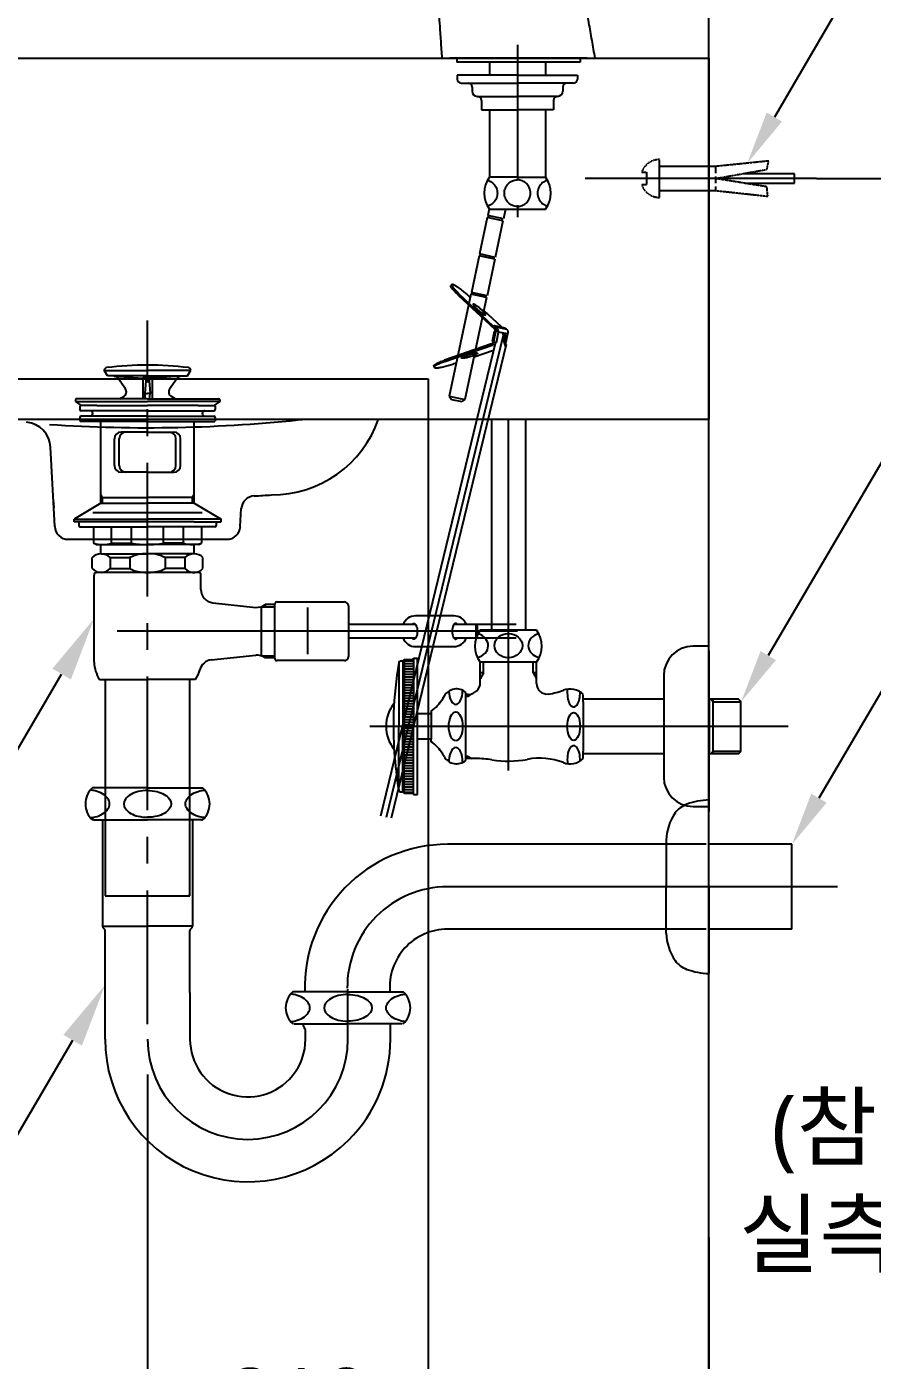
# Model space of a CAD drawing. Extents: x 0 to 6851, y 0 to 2100.
# Drawn here: x 2244.8 to 2561.2, y 438.2 to 937.2 of the extents above; entities that cross this region are included whole.
import ezdxf

# ---------------------------------------------------------------- set-up
doc = ezdxf.new("R2010")
doc.units = 0
doc.header["$LTSCALE"] = 20
doc.header["$MEASUREMENT"] = 0
for name, pattern in [('CENTER', [2, 1.25, -0.25, 0.25, -0.25]), ('CENTER2', [1.125, 0.75, -0.125, 0.125, -0.125]), ('HIDDEN2', [0.1875, 0.125, -0.0625])]:
    doc.linetypes.add(name, pattern=pattern)
doc.layers.get('0').update_dxf_attribs({"linetype": 'CONTINUOUS'})
doc.layers.get('DEFPOINTS').update_dxf_attribs({"linetype": 'CONTINUOUS'})
for name, color, linetype in [('1', 1, 'CONTINUOUS'), ('3', 3, 'CONTINUOUS'), ('4', 4, 'CONTINUOUS'), ('6', 6, 'CONTINUOUS'), ('7', 7, 'CONTINUOUS'), ('CENTER', 2, 'CENTER'), ('ORTHO$3', 7, 'CONTINUOUS'), ('ORTHO$4', 7, 'CONTINUOUS')]:
    doc.layers.add(name, color=color, linetype=linetype)
doc.layers.add('30', color=7, linetype='CONTINUOUS', true_color=0xffffff)
doc.styles.get("Standard").update_dxf_attribs({"font": 'NanumGothic.ttf'})
doc.dimstyles.get("Standard").update_dxf_attribs({"dimtxt": 2.5, "dimasz": 2, "dimexe": 2, "dimexo": 1, "dimgap": 1.5, "dimtad": 1, "dimdec": 0, "dimlfac": 10, "dimrnd": 0.5, "dimzin": 0, "dimdsep": 46, "dimtxsty": 'Standard', "dimcen": 0, "dimclrt": 2, "dimadec": 0, "dimazin": 0, "dimtfac": 1, "dimtdec": 0, "dimtmove": 0, "dimatfit": 3, "dimfxl": 1, "dimtolj": 1, "dimtzin": 0, "dimarcsym": 0})

# ---------------------------------------------------------------- blocks, each defined once
blk = doc.blocks.new('*D10')
at = {"layer": '1', "color": 3, "lineweight": -2, "transparency": 16777216}
for p, q in [((2540.26, 880.42), (2645.56, 880.42)), ((2633.56, 856.42), (2633.56, 592.81)), ((2633.56, 189.42), (2633.56, 453.03)), ((2500, 165.42), (2645.56, 165.42))]:
    blk.add_line(p, q, dxfattribs=at)
at = {"layer": '1', "color": 3, "transparency": 16777216}
for points in [[(2629.56, 856.42), (2637.56, 856.42), (2633.56, 880.42)], [(2629.56, 189.42), (2637.56, 189.42), (2633.56, 165.42)]]:
    blk.add_solid(points, dxfattribs=at)
at = {"layer": 'DEFPOINTS', "color": 0, "transparency": 16777216}
for p in [(2540.26, 880.42, -9.25), (2500, 165.42), (2633.56, 165.42)]:
    blk.add_point(p, dxfattribs=at)
at = {"layer": '1', "color": 2, "transparency": 16777216, "insert": (2633.56, 522.92), "char_height": 24, "attachment_point": 5}
blk.add_mtext('\\A1;715\\P(참고치수이므로\\P실측 후 타공할 것)', dxfattribs=at)
blk = doc.blocks.new('*D16')
at = {"color": 3, "lineweight": -2, "transparency": 16777216}
for p, q in [((2290, 545.19), (2290, 386.14)), ((2500, 484.24), (2500, 386.14)), ((2476, 398.14), (2314, 398.14))]:
    blk.add_line(p, q, dxfattribs=at)
at = {"color": 3, "transparency": 16777216}
for points in [[(2314, 402.14), (2314, 394.14), (2290, 398.14)], [(2476, 402.14), (2476, 394.14), (2500, 398.14)]]:
    blk.add_solid(points, dxfattribs=at)
at = {"layer": 'DEFPOINTS', "color": 0, "transparency": 16777216}
for p in [(2290, 545.19), (2500, 484.24), (2290, 398.14)]:
    blk.add_point(p, dxfattribs=at)
at = {"color": 2, "transparency": 16777216, "insert": (2346.59, 423.16), "char_height": 24, "attachment_point": 5}
blk.add_mtext('\\A1;210', dxfattribs=at)

msp = doc.modelspace()

# ---------------------------------------------------------------- linework, layer by layer
at = {"ltscale": 0.5}
for p, q in [((2400.24, 925.42, -9.25), (2457.36, 925.42, -9.25)), ((2405.73, 925.42, -9.25), (2405.73, 923.94, -9.25)), ((2405.73, 925.42, -9.25), (2451.86, 925.42, -9.25)), ((2451.86, 925.42, -9.25), (2451.86, 923.94, -9.25))]:
    msp.add_line(p, q, dxfattribs=at)
at = {"linetype": 'HIDDEN2'}
msp.add_line((2502.44, 884.92, -9.25), (2502.44, 875.92, -9.25), dxfattribs=at)
at = {"linetype": 'CENTER2', "ltscale": 0.05}
msp.add_line((2540.26, 880.42, -9.25), (2453.66, 880.42, -9.25), dxfattribs=at)
at = {"linetype": 'HIDDEN2', "ltscale": 0.05, "elevation": -9.25}
msp.add_lwpolyline([(2481.56, 873.33), (2481.56, 887.51, 0.316317), (2474.89, 882.82), (2476.67, 882.82), (2476.67, 878.02), (2474.89, 878.02, 0.316317)], format="xyb", close=True, dxfattribs=at)
for points in [[(2481.56, 875.92), (2497.37, 875.92), (2502.44, 875.92), (2522.06, 873.79), (2521.73, 877.29), (2502.44, 880.42), (2521.73, 883.82), (2522.39, 886.96), (2502.44, 884.92), (2497.37, 884.92), (2481.56, 884.92)], [(2513.53, 878.62), (2532.05, 878.62), (2532, 882.22), (2512.67, 882.22)]]:
    msp.add_lwpolyline(points, dxfattribs=at)
at = {"layer": '1'}
msp.add_line((2500, 165.42), (2500, 1186.06), dxfattribs=at)
at = {"layer": '1', "color": 3}
for p, q in [((2584.25, 1005.45, -9.25), (2524.51, 903.4, -9.25)), ((2614.41, 859.38), (2522.23, 701.93)), ((2617.6, 779.05), (2541.2, 648.56)), ((2205.56, 605.65), (2257.87, 695)), ((2209.68, 468.65), (2262, 558))]:
    msp.add_line(p, q, dxfattribs=at)
at = {"layer": '1', "color": 7, "linetype": 'Continuous'}
msp.add_line((2451.86, 923.94, -9.25), (2405.73, 923.94, -9.25), dxfattribs=at)
for points, knots in [([(2443.81, 1009.58, -9.25), (2443.94, 1008.29, -9.25), (2444.14, 1006.44, -9.25), (2444.4, 1004.03, -9.25), (2444.56, 1002.63, -9.25), (2444.69, 1001.51, -9.25), (2444.82, 1000.38, -9.25), (2444.98, 998.98, -9.25), (2445.18, 997.3, -9.25), (2445.39, 995.61, -9.25), (2445.6, 993.93, -9.25), (2446.03, 990.57, -9.25), (2446.73, 985.53, -9.25), (2447.58, 979.94, -9.25), (2448.23, 976.04, -9.25), (2448.61, 973.81, -9.25), (2449, 971.58, -9.25), (2449.49, 968.8, -9.25), (2450.7, 962.13, -9.25), (2452.56, 952.12, -9.25), (2454.61, 941.01, -9.25), (2456.18, 932.1, -9.25), (2456.96, 927.65, -9.25), (2457.36, 925.42, -9.25)], [0, 0, 0, 0, 0.045536, 0.065421, 0.085305, 0.095248, 0.10519, 0.125075, 0.144959, 0.164844, 0.184729, 0.204613, 0.284152, 0.363691, 0.40346, 0.423345, 0.443229, 0.482999, 0.522768, 0.681845, 0.840923, 0.920461, 1, 1, 1, 1]), ([(2400.24, 925.42, -9.25), (2400.1, 927.57, -9.25), (2399.81, 931.87, -9.25), (2399.24, 940.46, -9.25), (2398.53, 951.19, -9.25), (2397.89, 960.86, -9.25), (2397.46, 967.3, -9.25), (2397.28, 969.98, -9.25), (2397.14, 972.13, -9.25), (2397, 974.28, -9.25), (2396.76, 977.83, -9.25), (2396.55, 980.84, -9.25), (2396.41, 982.78, -9.25)], [0, 0, 0, 0, 0.112309, 0.224617, 0.449235, 0.673852, 0.730007, 0.786161, 0.814238, 0.842315, 0.89847, 1, 1, 1, 1]), ([(2400.24, 925.42, -9.25), (2400.24, 925.42, -9.25), (2400.28, 925.42, -9.25), (2400.45, 925.42, -9.25), (2400.61, 925.42, -9.25), (2400.88, 925.42, -9.25), (2401.08, 925.42, -9.25), (2401.49, 925.42, -9.25), (2402.22, 925.42, -9.25), (2403.34, 925.42, -9.25), (2404.68, 925.42, -9.25), (2406.25, 925.42, -9.25), (2408.01, 925.42, -9.25), (2409.97, 925.42, -9.25), (2412.8, 925.42, -9.25), (2415.95, 925.42, -9.25), (2419.33, 925.42, -9.25), (2421.52, 925.42, -9.25), (2423.31, 925.42, -9.25), (2425.12, 925.42, -9.25), (2428.34, 925.42, -9.25), (2432.07, 925.42, -9.25), (2435.76, 925.42, -9.25), (2439.37, 925.42, -9.25), (2443.69, 925.42, -9.25), (2448.33, 925.42, -9.25), (2452.2, 925.42, -9.25), (2454.64, 925.42, -9.25), (2455.86, 925.42, -9.25), (2456.42, 925.42, -9.25), (2457.1, 925.42, -9.25), (2457.36, 925.42, -9.25), (2457.36, 925.42, -9.25)], [0, 0, 0, 0, 0.03125, 0.03125, 0.0625, 0.070313, 0.078125, 0.09375, 0.125, 0.15625, 0.1875, 0.21875, 0.25, 0.28125, 0.3125, 0.375, 0.40625, 0.4375, 0.453125, 0.46875, 0.5, 0.5625, 0.59375, 0.625, 0.6875, 0.75, 0.8125, 0.875, 0.90625, 0.921875, 0.9375, 1, 1, 1, 1])]:
    msp.add_open_spline(points, degree=3, knots=knots, dxfattribs=at)
at = {"layer": '1', "color": 3}
for points in [[(2527.38, 901.72, -9.25), (2521.63, 905.09, -9.25), (2514.4, 886.14, -9.25)], [(2254.42, 697.03), (2261.33, 692.98), (2270, 715.72)], [(2525.11, 700.25), (2519.35, 703.62), (2512.12, 684.67)], [(2544.07, 646.87), (2538.32, 650.24), (2531.09, 631.3)], [(2258.55, 560.02), (2265.45, 555.98), (2274.13, 578.71)]]:
    msp.add_solid(points, dxfattribs=at)
at = {"layer": '3'}
for p, q in [((2275, 806.62), (2273.77, 808.75)), ((2273.89, 808.55), (2290, 808.55)), ((2306.11, 808.55), (2290, 808.55)), ((2305, 806.62), (2306.23, 808.75)), ((2290, 806.62), (2275, 806.62)), ((2277.52, 806.43), (2288.25, 805.73)), ((2281.73, 801.74), (2279.01, 805.59)), ((2290, 806.62), (2288.25, 805.73)), ((2288.25, 805.73), (2288.25, 798.02)), ((2289.48, 806.36), (2289.05, 799.95)), ((2290, 806.62), (2291.75, 805.73)), ((2290, 806.62), (2305, 806.62)), ((2290.52, 806.36), (2290.95, 799.95)), ((2302.48, 806.43), (2291.75, 805.73)), ((2291.75, 805.73), (2291.75, 798.02)), ((2298.27, 801.74), (2300.99, 805.59)), ((2279.64, 798.02), (2281.09, 798.85)), ((2289.05, 799.97), (2290, 799.97)), ((2289.25, 798.02), (2289.05, 799.97)), ((2290.95, 799.97), (2290, 799.97)), ((2290.75, 798.02), (2290.95, 799.97)), ((2300.36, 798.02), (2298.91, 798.85)), ((2263, 797.62), (2263, 797.02)), ((2263, 797.02), (2265.14, 795.52)), ((2263, 797.02), (2290, 797.02)), ((2272.7, 798.02), (2263.4, 798.02)), ((2264.7, 795.32), (2264.7, 794.02)), ((2271, 795.52), (2264.9, 795.52)), ((2290, 793.52), (2265.2, 793.52)), ((2271, 795.52), (2290, 795.52)), ((2290, 798.02), (2272.7, 798.02)), ((2290, 798.02), (2307.3, 798.02)), ((2317, 797.02), (2290, 797.02)), ((2309, 795.52), (2290, 795.52)), ((2290, 793.52), (2314.8, 793.52)), ((2307.3, 798.02), (2316.6, 798.02)), ((2309, 795.52), (2315.1, 795.52)), ((2317, 797.02), (2314.86, 795.52)), ((2315.3, 795.32), (2315.3, 794.02)), ((2317, 797.62), (2317, 797.02)), ((2264.7, 791.02), (2264.7, 789.72)), ((2290, 789.52), (2264.9, 789.52)), ((2290, 791.52), (2265.2, 791.52)), ((2272.5, 758.92), (2272.5, 789.52)), ((2290, 791.52), (2314.8, 791.52)), ((2290, 789.52), (2315.1, 789.52)), ((2307.5, 758.92), (2307.5, 789.52)), ((2315.3, 791.02), (2315.3, 789.72)), ((2290, 785.52), (2280.13, 785.52)), ((2290, 785.52), (2299.87, 785.52)), ((2277.63, 773.02), (2277.63, 783.02)), ((2279.39, 773.02), (2279.39, 783.02)), ((2300.61, 773.02), (2300.61, 783.02)), ((2302.37, 773.02), (2302.37, 783.02)), ((2290, 770.52), (2280.13, 770.52)), ((2290, 770.52), (2299.87, 770.52)), ((2272.5, 758.92), (2262.5, 752.92)), ((2273.2, 761.02), (2272.5, 762.23)), ((2272.5, 761.02), (2290, 761.02)), ((2272.5, 758.92), (2290, 758.92)), ((2273.2, 758.92), (2273.2, 761.02)), ((2307.5, 761.02), (2290, 761.02)), ((2307.5, 758.92), (2290, 758.92)), ((2306.8, 761.02), (2307.5, 762.23)), ((2306.8, 758.92), (2306.8, 761.02)), ((2307.5, 758.92), (2317.5, 752.92)), ((2262.5, 751.92), (2262.5, 752.92)), ((2262.5, 752.92), (2290, 752.92)), ((2272.5, 751.92), (2262.5, 751.92)), ((2264.31, 751.92), (2264.31, 750.62)), ((2264.81, 750.12), (2269.81, 750.12)), ((2269.81, 750.12), (2269.81, 744)), ((2269.81, 750.12), (2290, 750.12)), ((2307.5, 751.92), (2272.5, 751.92)), ((2276.58, 744), (2276.58, 750.12)), ((2283.98, 744), (2283.98, 750.12)), ((2317.5, 752.92), (2290, 752.92)), ((2310.19, 750.12), (2290, 750.12)), ((2296.02, 744), (2296.02, 750.12)), ((2303.42, 744), (2303.42, 750.12)), ((2307.5, 751.92), (2317.5, 751.92)), ((2315.19, 750.12), (2310.19, 750.12)), ((2310.19, 750.12), (2310.19, 744)), ((2315.69, 751.92), (2315.69, 750.62)), ((2317.5, 751.92), (2317.5, 752.92)), ((2270.81, 743.42), (2269.81, 744)), ((2276.58, 744), (2283.98, 744)), ((2303.42, 744), (2296.02, 744)), ((2309.19, 743.42), (2310.19, 744)), ((2269.26, 734.46), (2269.26, 738.57)), ((2270.81, 743.42), (2272.21, 743.42)), ((2272.21, 743.42), (2290, 743.42)), ((2272.5, 740.01), (2272.5, 743.42)), ((2272.64, 740.02), (2289.76, 740.02)), ((2276.03, 738.57), (2276.03, 734.46)), ((2276.03, 738.57), (2283.43, 738.57)), ((2283.43, 738.57), (2283.43, 734.46)), ((2307.79, 743.42), (2290, 743.42)), ((2307.36, 740.02), (2290.24, 740.02)), ((2303.97, 738.57), (2296.57, 738.57)), ((2296.57, 738.57), (2296.57, 734.46)), ((2303.97, 738.57), (2303.97, 734.46)), ((2307.5, 740.01), (2307.5, 743.42)), ((2309.19, 743.42), (2307.79, 743.42)), ((2310.74, 734.46), (2310.74, 738.57)), ((2276.03, 734.46), (2283.43, 734.46)), ((2303.97, 734.46), (2296.57, 734.46)), ((2270, 699.42), (2270, 732.02)), ((2290, 733.02), (2271, 733.02)), ((2307.36, 733.02), (2290, 733.02)), ((2306.8, 733.02), (2307.36, 733.02)), ((2307.36, 733.02), (2307.76, 733.02)), ((2309, 733.02), (2307.5, 733.02)), ((2310, 726.65), (2310, 732.02)), ((2314.47, 721.68), (2330.5, 719.96)), ((2332.53, 720.22), (2337.64, 720.22)), ((2332.67, 701.77), (2332.67, 720.27)), ((2334, 721.02), (2334, 720.22)), ((2337.66, 721.02), (2334, 721.02)), ((2337.64, 720.22), (2337.64, 721.22)), ((2337.64, 700.82), (2337.64, 720.22)), ((2338.44, 722.02), (2363.64, 722.02)), ((2350, 702.48), (2350, 719.92)), ((2365.14, 720.52), (2365.14, 714.75)), ((2365.14, 714.75), (2365.14, 701.52)), ((2401.34, 716.78), (2390.28, 716.77)), ((2404.63, 716.78), (2401.34, 716.78)), ((2350, 711.02), (2278.64, 711.02)), ((2350, 711.02), (2281.5, 711.01)), ((2428.45, 711.03), (2350, 711.02)), ((2384.37, 713.52), (2364.93, 713.52)), ((2390.32, 713.52), (2384.37, 713.52)), ((2427.95, 713.53), (2404.59, 713.53)), ((2413.45, 713.03), (2412.95, 713.53)), ((2412.95, 708.53), (2412.95, 713.53)), ((2412.95, 708.53), (2413.45, 709.03)), ((2413.45, 709.03), (2413.45, 713.03)), ((2365.73, 708.52), (2390.32, 708.52)), ((2390.28, 705.27), (2401.6, 705.28)), ((2401.6, 705.28), (2404.63, 705.28)), ((2404.59, 708.53), (2427.95, 708.53)), ((2313.87, 700.29), (2330.5, 702.07)), ((2332.67, 701.77), (2337.64, 701.77)), ((2334, 701.02), (2334, 701.82)), ((2337.66, 701.02), (2334, 701.02)), ((2363.64, 700.02), (2338.44, 700.02)), ((2272, 693.02), (2290, 693.02)), ((2274.13, 693.02), (2274.13, 612.02)), ((2308, 693.02), (2290, 693.02)), ((2305.88, 612.02), (2305.88, 693.02)), ((2274.13, 612.02), (2305.88, 612.02)), ((2305.88, 612.02), (2305.17, 612.02))]:
    msp.add_line(p, q, dxfattribs=at)
for points in [[(2388.94, 713.52, -0.044238), (2389.2, 713.8, -0.189273), (2389.63, 713.97, -0.189273), (2390.07, 713.8, -0.101059), (2390.56, 713.11, -0.059302), (2390.84, 712.22, -0.045722), (2390.95, 711.02, -0.045722)], [(2405.96, 713.53, 0.044238), (2405.71, 713.81, 0.189273), (2405.28, 713.98, 0.189273), (2404.84, 713.81, 0.101059), (2404.35, 713.11, 0.059302), (2404.07, 712.22, 0.045722), (2403.96, 711.03, 0.045722)], [(2390.95, 711.02, -0.045722), (2390.84, 709.83, -0.059302), (2390.56, 708.94, -0.101059), (2390.07, 708.24, -0.189273), (2389.63, 708.07, -0.189273), (2389.2, 708.24, -0.044238), (2388.95, 708.52, -0.059302)], [(2403.96, 711.03, 0.045722), (2404.07, 709.83, 0.059302), (2404.35, 708.94, 0.101059), (2404.84, 708.25, 0.189273), (2405.28, 708.08, 0.189273), (2405.71, 708.25, 0.044238), (2405.96, 708.53, 0.059302)]]:
    msp.add_lwpolyline(points, format="xyb", dxfattribs=at)
for centre, radius, start, end in [((2274.85, 808.55), 1.1, 97.3204, 169.4262), ((2290, 690.62), 120, 90, 97.3204), ((2290, 690.62), 120, 82.6796, 90), ((2305.15, 808.55), 1.1, 10.5738, 82.6796), ((2277.37, 804.44), 2, 35.2023, 86.2618), ((2302.63, 804.44), 2, 93.7382, 144.7977), ((2280.09, 800.59), 2, 300, 35.2023), ((2299.91, 800.59), 2, 144.7977, 240), ((2263.4, 797.62), 0.4, 90, 180), ((2264.9, 795.32), 0.2, 90, 180), ((2265.2, 794.02), 0.5, 180, 270), ((2268.5, 792.52), 1, 270, 90), ((2311.5, 792.52), 1, 90, 270), ((2314.8, 794.02), 0.5, 270, 0), ((2315.1, 795.32), 0.2, 0, 90), ((2316.6, 797.62), 0.4, 0, 90), ((2265.2, 791.02), 0.5, 90, 180), ((2264.9, 789.72), 0.2, 180, 270), ((2314.8, 791.02), 0.5, 0, 90), ((2315.1, 789.72), 0.2, 270, 0), ((2280.13, 783.02), 2.5, 90, 180), ((2281.89, 783.02), 2.5, 90, 180), ((2298.11, 783.02), 2.5, 0, 90), ((2299.87, 783.02), 2.5, 0, 90), ((2280.13, 773.02), 2.5, 180, 270), ((2281.89, 773.02), 2.5, 180, 270), ((2298.11, 773.02), 2.5, 270, 0), ((2299.87, 773.02), 2.5, 270, 0), ((2264.81, 750.62), 0.5, 180, 270), ((2315.19, 750.62), 0.5, 270, 0), ((2273.2, 753.6), 10.18, 250.5679, 289.4321), ((2289.81, 772.88), 29.46, 258.5956, 270.3737), ((2290.19, 772.88), 29.46, 269.6263, 281.4044), ((2306.8, 753.6), 10.18, 250.5679, 289.4321), ((2272.64, 735.31), 4.7, 43.9409, 136.0591), ((2289.53, 726.41), 13.61, 89.0643, 116.6472), ((2290.47, 726.41), 13.61, 63.3528, 90.9357), ((2307.36, 735.31), 4.7, 43.9409, 136.0591), ((2272.64, 737.73), 4.7, 223.9409, 316.0591), ((2289.53, 746.62), 13.61, 243.3528, 270.9357), ((2290.47, 746.62), 13.61, 269.0643, 296.6472), ((2307.36, 737.73), 4.7, 223.9409, 316.0591), ((2271, 732.02), 1, 90, 180), ((2309, 732.02), 1, 0, 90), ((2315, 726.65), 5, 180, 263.8845), ((2330.91, 724.95), 5, 265.3322, 308.1927), ((2338.44, 721.22), 0.8, 90, 180), ((2363.64, 720.52), 1.5, 0, 90), ((2390.28, 711.77), 5, 90.0092, 159.5218), ((2404.63, 711.78), 5, 20.4965, 90.0092), ((2390.28, 710.27), 5, 200.4965, 270.0092), ((2404.63, 710.28), 5, 270.0092, 339.5218), ((2282.99, 699.96), 13, 182.42, 212.3), ((2314.4, 695.32), 5, 96.1155, 165.0405), ((2330.91, 697.09), 5, 51.8073, 94.6678), ((2338.44, 700.82), 0.8, 180, 270), ((2363.64, 701.52), 1.5, 270, 0), ((2297.01, 699.96), 13, 327.7, 345.0405)]:
    msp.add_arc(centre, radius, start, end, dxfattribs=at)
at = {"layer": '30', "color": 7, "linetype": 'Continuous'}
msp.add_open_spline([(2454.52, 925.42, -9.25), (2453.79, 925.42, -9.25), (2452.01, 925.42, -9.25), (2447.58, 925.42, -9.25), (2445.41, 925.42, -9.25), (2440.52, 925.42, -9.25), (2437.87, 925.42, -9.25), (2429.4, 925.42, -9.25), (2423.31, 925.42, -9.25), (2415.32, 925.42, -9.25), (2412.91, 925.42, -9.25), (2407.99, 925.42, -9.25), (2405.53, 925.42, -9.25), (2403.08, 925.42, -9.25)], degree=3, knots=[0, 0, 0, 0, 0.199896, 0.199896, 0.333247, 0.333247, 0.466597, 0.466597, 0.733299, 0.733299, 0.866649, 0.866649, 1, 1, 1, 1], dxfattribs=at)
at = {"layer": '4'}
for p, q in [((2273.75, 652.42), (2269.46, 652.42)), ((2273.75, 652.42), (2269.46, 652.42)), ((2290, 652.42), (2273.75, 652.42)), ((2290, 652.42), (2273.75, 652.42)), ((2290, 652.42), (2306.25, 652.42)), ((2290, 652.42), (2306.25, 652.42)), ((2306.25, 652.42), (2310.54, 652.42)), ((2306.25, 652.42), (2310.54, 652.42)), ((2500, 613.64), (2500, 646.14)), ((2269.85, 640.42), (2269.46, 640.42)), ((2269.85, 640.42), (2290, 640.42)), ((2273.2, 640.42), (2273.2, 600.64)), ((2310.15, 640.42), (2290, 640.42)), ((2306.8, 640.42), (2306.8, 600.64)), ((2310.15, 640.42), (2310.54, 640.42)), ((2499.02, 631.3), (2402.23, 631.3)), ((2484.02, 632.82), (2484.02, 615.42)), ((2531.09, 631.3), (2500, 631.3)), ((2531.09, 599.55), (2531.09, 631.3)), ((2548.09, 615.42), (2402.23, 615.42)), ((2484.02, 598.03), (2484.02, 615.42)), ((2500, 615.42), (2500, 582.92)), ((2273.2, 600.64), (2290, 600.64)), ((2274.13, 558.42), (2274.13, 599)), ((2306.8, 600.64), (2290, 600.64)), ((2305.88, 575.82), (2305.88, 599)), ((2499.02, 599.55), (2402.23, 599.55)), ((2531.09, 599.55), (2500, 599.55)), ((2305.88, 575.82), (2305.88, 558.42)), ((2348.67, 576.12), (2344.38, 576.12)), ((2364.92, 576.12), (2348.67, 576.12)), ((2364.92, 576.12), (2365, 576.12)), ((2365, 558.42), (2365, 577.09)), ((2365.08, 576.12), (2365, 576.12)), ((2365.08, 576.12), (2381.33, 576.12)), ((2381.33, 576.12), (2385.62, 576.12)), ((2344.77, 564.12), (2364.92, 564.12)), ((2348.2, 564.12), (2348.2, 563.42)), ((2385.23, 564.12), (2365.08, 564.12)), ((2380.88, 558.42), (2380.88, 564.12)), ((2349.13, 558.42), (2349.13, 561.87))]:
    msp.add_line(p, q, dxfattribs=at)
for points in [[(2275.81, 646.42, 0.155217), (2275.21, 648.28, 0.106747), (2273.15, 650.17, 0.073043), (2270.38, 651.29, 0.028511), (2268.65, 651.6, 0.059523)], [(2290, 651.42, 0.057537), (2286.44, 651.01, 0.071219), (2283.74, 649.96, 0.106373), (2281.72, 648.16, 0.159483)], [(2290, 651.42, 0.057537), (2286.44, 651.01, 0.071219), (2283.74, 649.96, 0.106373), (2281.72, 648.16, 0.159483)], [(2290, 651.42, -0.057537), (2293.56, 651.01, -0.071219), (2296.26, 649.96, -0.106373), (2298.28, 648.16, -0.159483)], [(2290, 651.42, -0.057537), (2293.56, 651.01, -0.071219), (2296.26, 649.96, -0.106373), (2298.28, 648.16, -0.159483)], [(2304.19, 646.42, -0.155217), (2304.79, 648.28, -0.106747), (2306.85, 650.17, -0.073043), (2309.62, 651.29, -0.028511), (2311.35, 651.6, -0.059523)], [(2268.65, 641.24, 0.028511), (2270.38, 641.56, 0.073043), (2273.15, 642.68, 0.106747), (2275.21, 644.57, 0.155217), (2275.81, 646.42, 0.155217)], [(2281.72, 648.16, 0.32729), (2281.72, 644.68, 0.106373), (2283.74, 642.89, 0.071219), (2286.44, 641.83, 0.057537), (2290, 641.42, 0.057537)], [(2298.28, 648.16, -0.32729), (2298.28, 644.68, -0.106373), (2296.26, 642.89, -0.071219), (2293.56, 641.83, -0.057537), (2290, 641.42, -0.057537)], [(2311.35, 641.24, -0.028511), (2309.62, 641.56, -0.073043), (2306.85, 642.68, -0.106747), (2304.79, 644.57, -0.155217), (2304.19, 646.42, -0.155217)], [(2350.73, 570.12, 0.155217), (2350.14, 571.98, 0.106747), (2348.08, 573.87, 0.073043), (2345.31, 574.99, 0.028511), (2343.58, 575.3, 0.059523)], [(2365, 575.12, 0.05879), (2361.36, 574.71, 0.071219), (2358.66, 573.66, 0.106373), (2356.64, 571.86, 0.159483)], [(2365, 575.12, -0.05879), (2368.64, 574.71, -0.071219), (2371.34, 573.66, -0.106373), (2373.36, 571.86, -0.159483)], [(2379.27, 570.12, -0.155217), (2379.86, 571.98, -0.106747), (2381.92, 573.87, -0.073043), (2384.69, 574.99, -0.028511), (2386.42, 575.3, -0.059523)], [(2343.58, 564.94, 0.028511), (2345.31, 565.26, 0.073043), (2348.08, 566.38, 0.106747), (2350.14, 568.27, 0.155217), (2350.73, 570.12, 0.155217)], [(2356.64, 571.86, 0.32729), (2356.64, 568.38, 0.106373), (2358.66, 566.59, 0.071219), (2361.36, 565.53, 0.057537), (2364.92, 565.12, 0.057537)], [(2373.36, 571.86, -0.32729), (2373.36, 568.38, -0.106373), (2371.34, 566.59, -0.071219), (2368.64, 565.53, -0.057537), (2365.08, 565.12, -0.057537)], [(2386.42, 564.94, -0.028511), (2384.69, 565.26, -0.073043), (2381.92, 566.38, -0.106747), (2379.86, 568.27, -0.155217), (2379.27, 570.12, -0.155217)]]:
    msp.add_lwpolyline(points, format="xyb", dxfattribs=at)
for centre, radius, start, end in [((2274.75, 646.42), 8, 131.4096, 228.5904), ((2305.25, 646.42), 8, 311.4096, 48.5904), ((2495.34, 637), 10, 111.1927, 142.8035), ((2501.5, 617.96), 30, 92.866, 109.0071), ((2504, 631.92), 20, 146.2077, 177.4359), ((2402.23, 577.92), 53.38, 90, 181.9326), ((2402.23, 577.92), 37.5, 90, 180.654), ((2274.2, 600.64), 1, 180, 238.7026), ((2273.2, 599), 0.925, 0, 58.7026), ((2306.8, 599), 0.925, 121.2974, 180), ((2305.8, 600.64), 1, 301.2974, 0), ((2402.23, 577.92), 21.62, 90, 184.7747), ((2504, 598.92), 20, 182.5641, 213.7923), ((2495.34, 593.84), 10, 217.1965, 248.8073), ((2501.5, 612.89), 30, 250.9929, 267.134), ((2349.67, 570.12), 8, 131.4096, 228.5904), ((2380.33, 570.12), 8, 311.4096, 48.5904), ((2332.16, 552.82), 19.22, 28.0637, 33.4561), ((2327.5, 558.42), 53.38, 180, 314.9403), ((2327.5, 558.42), 37.5, 180, 0), ((2327.5, 558.42), 21.62, 180, 320.796), ((2327.5, 558.42), 21.62, 320.796, 0), ((2327.5, 558.42), 53.38, 314.9403, 0)]:
    msp.add_arc(centre, radius, start, end, dxfattribs=at)
at = {"layer": '6'}
for p, q in [((2418.65, 790.42), (2418.65, 711.42)), ((2425, 658.93), (2425, 790.42)), ((2431.35, 790.42), (2431.35, 711.42)), ((2431.35, 711.42), (2414.5, 711.42)), ((2435.5, 711.42), (2431.35, 711.42)), ((2500.12, 705.42), (2494.12, 705.42)), ((2500.12, 643.64), (2500.12, 703.64)), ((2384.08, 699.42), (2384.08, 675.42)), ((2384.68, 699.92), (2385.5, 699.92)), ((2385.5, 699.92), (2386, 700.42)), ((2385.5, 699.92), (2385.5, 675.42)), ((2386, 700.42), (2386, 675.42)), ((2386, 700.42), (2389.2, 700.42)), ((2386, 700.01), (2389.5, 700.01)), ((2386, 699.01), (2389.5, 699.01)), ((2389.5, 700.72), (2389.5, 700.92)), ((2389.5, 700.92), (2391, 700.92)), ((2389.5, 700.72), (2389.5, 675.42)), ((2391, 699.92), (2391, 700.92)), ((2391, 675.42), (2391, 699.92)), ((2435.5, 699.42), (2414.5, 699.42)), ((2414.5, 691.92), (2414.5, 699.42)), ((2415.75, 695.42), (2415.75, 699.42)), ((2434.25, 695.42), (2434.25, 699.42)), ((2435.5, 691.51), (2435.5, 699.42)), ((2386, 698.01), (2389.5, 698.01)), ((2386, 697.01), (2389.5, 697.01)), ((2386, 696.01), (2389.5, 696.01)), ((2386, 695.01), (2389.5, 695.01)), ((2386, 694.01), (2389.5, 694.01)), ((2415.75, 695.42), (2414.5, 693.26)), ((2415.75, 695.42), (2414.5, 695.42)), ((2434.25, 695.42), (2435.5, 693.26)), ((2435.5, 695.42), (2434.25, 695.42)), ((2483.12, 694.42), (2483.12, 656.42)), ((2386, 693.01), (2389.5, 693.01)), ((2386, 692.01), (2389.5, 692.01)), ((2386, 691.01), (2389.5, 691.01)), ((2386, 690.01), (2389.5, 690.01)), ((2386, 689.01), (2389.5, 689.01)), ((2386, 688.01), (2389.5, 688.01)), ((2386, 687.01), (2389.5, 687.01)), ((2386, 686.01), (2389.5, 686.01)), ((2386, 685.01), (2389.5, 685.01)), ((2386, 684.01), (2389.5, 684.01)), ((2400.97, 686.74), (2400.42, 685.79)), ((2409.09, 687.42), (2409.09, 688.14)), ((2409.09, 663.42), (2409.09, 687.42)), ((2410, 687.42), (2409.09, 687.42)), ((2410, 686.67), (2409.09, 686.67)), ((2410, 686.67), (2411.3, 687.61)), ((2410, 686.67), (2410, 687.42)), ((2453, 684.67), (2453, 687.42)), ((2483.12, 685.67), (2453, 685.67)), ((2453, 684.67), (2453, 666.17)), ((2511.12, 685.67), (2500.12, 685.67)), ((2500.12, 685.06), (2500.12, 665.79)), ((2501.62, 684.67), (2500.62, 685.67)), ((2501.62, 665.17), (2501.62, 685.67)), ((2501.62, 684.67), (2512.12, 684.67)), ((2512.12, 684.67), (2511.12, 685.67)), ((2512, 666.17), (2512, 684.67)), ((2386, 683.01), (2389.5, 683.01)), ((2386, 682.01), (2389.5, 682.01)), ((2386, 681.01), (2389.5, 681.01)), ((2386, 680.01), (2389.5, 680.01)), ((2386, 679.01), (2389.5, 679.01)), ((2396.09, 680.17), (2391, 680.17)), ((2396.09, 681.16), (2396.09, 680.17)), ((2396.09, 680.17), (2396.09, 670.67)), ((2529.66, 675.42), (2373.12, 675.42)), ((2384.08, 651.42), (2384.08, 675.42)), ((2385.5, 650.92), (2385.5, 675.42)), ((2386, 678.01), (2389.5, 678.01)), ((2386, 677.01), (2389.5, 677.01)), ((2386, 676.01), (2389.5, 676.01)), ((2386, 650.42), (2386, 675.42)), ((2386, 674.83), (2389.5, 674.83)), ((2386, 673.83), (2389.5, 673.83)), ((2389.5, 650.12), (2389.5, 675.42)), ((2391, 649.92), (2391, 675.42)), ((2386, 672.83), (2389.5, 672.83)), ((2386, 671.83), (2389.5, 671.83)), ((2386, 670.83), (2389.5, 670.83)), ((2386, 669.83), (2389.5, 669.83)), ((2386, 668.83), (2389.5, 668.83)), ((2396.09, 670.67), (2391, 670.67)), ((2396.09, 669.69), (2396.09, 670.67)), ((2386, 667.83), (2389.5, 667.83)), ((2386, 666.83), (2389.5, 666.83)), ((2386, 665.83), (2389.5, 665.83)), ((2386, 664.83), (2389.5, 664.83)), ((2386, 663.83), (2389.5, 663.83)), ((2400.97, 664.1), (2400.42, 665.06)), ((2410, 664.17), (2409.09, 664.17)), ((2410, 664.17), (2411.3, 663.42)), ((2410, 663.42), (2410, 664.17)), ((2453, 663.42), (2453, 666.17)), ((2483.12, 665.17), (2453, 665.17)), ((2453, 665.17), (2453, 664.99)), ((2453, 663.42), (2453, 664.99)), ((2511.12, 665.17), (2500.12, 665.17)), ((2500.62, 665.17), (2501.62, 666.17)), ((2501.62, 666.17), (2512.12, 666.17)), ((2511.12, 665.17), (2512.12, 666.17)), ((2386, 662.83), (2389.5, 662.83)), ((2386, 661.83), (2389.5, 661.83)), ((2386, 660.83), (2389.5, 660.83)), ((2386, 659.83), (2389.5, 659.83)), ((2386, 658.83), (2389.5, 658.83)), ((2412.71, 663.42), (2409.09, 663.42)), ((2409.09, 662.7), (2409.09, 663.42)), ((2386, 657.83), (2389.5, 657.83)), ((2386, 656.83), (2389.5, 656.83)), ((2386, 655.83), (2389.5, 655.83)), ((2386, 654.83), (2389.5, 654.83)), ((2386, 653.83), (2389.5, 653.83)), ((2384.68, 650.92), (2385.5, 650.92)), ((2385.5, 650.92), (2386, 650.42)), ((2386, 652.83), (2389.5, 652.83)), ((2386, 651.83), (2389.5, 651.83)), ((2386, 650.83), (2389.5, 650.83)), ((2386, 650.42), (2389.2, 650.42)), ((2389.5, 649.92), (2389.5, 650.12)), ((2389.5, 649.92), (2391, 649.92)), ((2494.12, 645.42), (2500.12, 645.42))]:
    msp.add_line(p, q, dxfattribs=at)
for centre, radius, start, end in [((2422.5, 705.42), 10, 143.1301, 216.8699), ((2427.5, 705.42), 10, 323.1301, 36.8699), ((2494.12, 694.42), 11, 90, 180), ((2527, 675.42), 145, 170.5066, 178.0569), ((2384.68, 699.22), 0.7, 90, 170.5066), ((2389.2, 700.72), 0.3, 270, 0), ((2405.61, 684.07), 5.36, 49.5694, 150), ((2410, 691.92), 4.5, 270, 0), ((2439.5, 691.51), 4, 180, 277.7117), ((2436.71, 712.15), 24.83, 277.7117, 290.9661), ((2448.09, 682.43), 7, 45.4871, 110.9661), ((2393.25, 675.38), 14, 141.7859, 179.7527), ((2388.3, 692.79), 14, 303.8098, 330), ((2527, 675.42), 145, 178.0569, 189.4934), ((2393.25, 675.5), 14, 180.2473, 218.2141), ((2388.3, 658.06), 14, 30, 56.1902), ((2405.61, 666.78), 5.36, 210, 310.4306), ((2412.71, 625.42), 38, 80.6952, 90), ((2425, 700.42), 38, 260.6952, 280.7373), ((2436.71, 638.7), 24.83, 69.0339, 100.7373), ((2448.09, 668.42), 7, 249.0339, 314.5), ((2494.12, 656.42), 11, 180, 270), ((2384.68, 651.62), 0.7, 189.4934, 270), ((2389.2, 650.12), 0.3, 0, 90)]:
    msp.add_arc(centre, radius, start, end, dxfattribs=at)
for centre, major_axis, ratio, start_param, end_param in [((2412.23, 705.65), (-5.23, 0), 0.866391, 1.800504, 4.443058), ((2437.68, 705.65), (-5.23, 0), 0.866391, -1.317473, 1.357378), ((2405.32, 689.02), (0, 5.4), 0.478204, 1.649187, 4.692658), ((2449.44, 687.93), (0, 5.22), 0.46009, 1.292018, 4.793095), ((2405.32, 662.1), (0, 5.4), 0.478204, 4.6817, 7.825213), ((2449.44, 663.01), (0, 5.22), 0.46009, 4.613779, 8.15122)]:
    msp.add_ellipse(centre, major_axis=major_axis, ratio=ratio, start_param=start_param, end_param=end_param, dxfattribs=at)
for centre, major_axis, ratio in [((2425, 705.65), (5.23, 0), 0.866391), ((2405.32, 675.42), (0, -5.4), 0.478204), ((2449.44, 675.42), (0, -5.22), 0.46009)]:
    msp.add_ellipse(centre, major_axis=major_axis, ratio=ratio, dxfattribs=at)
at = {"layer": '7'}
for p, q in [((2022, 925.42, -9.25), (2500, 925.42, -9.25)), ((2417.9, 923.94, -9.25), (2417.9, 919.14, -9.25)), ((2438.9, 923.94, -9.25), (2438.9, 919.14, -9.25)), ((2405.9, 919.14, -9.25), (2405.9, 917.64, -9.25)), ((2428.4, 919.14, -9.25), (2405.9, 919.14, -9.25)), ((2428.4, 919.14, -9.25), (2450.9, 919.14, -9.25)), ((2450.9, 919.14, -9.25), (2450.9, 917.64, -9.25)), ((2407.4, 916.14, -9.25), (2409.9, 916.14, -9.25)), ((2409.9, 916.14, -9.25), (2428.4, 916.14, -9.25)), ((2411.4, 914.64, -9.25), (2411.4, 913.14, -9.25)), ((2446.9, 916.14, -9.25), (2428.4, 916.14, -9.25)), ((2445.4, 914.64, -9.25), (2445.4, 913.14, -9.25)), ((2449.4, 916.14, -9.25), (2446.9, 916.14, -9.25)), ((2413.4, 911.14, -9.25), (2428.4, 911.14, -9.25)), ((2414.9, 909.64, -9.25), (2414.9, 906.14, -9.25)), ((2443.4, 911.14, -9.25), (2428.4, 911.14, -9.25)), ((2441.9, 909.64, -9.25), (2441.9, 906.14, -9.25)), ((2414.9, 906.14, -9.25), (2428.4, 906.14, -9.25)), ((2417.9, 906.14, -9.25), (2417.9, 880.92, -9.25)), ((2441.9, 906.14, -9.25), (2428.4, 906.14, -9.25)), ((2438.9, 906.14, -9.25), (2438.9, 880.92, -9.25)), ((2428.4, 880.92, -9.25), (2417.9, 880.92, -9.25)), ((2428.4, 880.92, -9.25), (2438.9, 880.92, -9.25)), ((2417.8, 869.06, -9.25), (2417.27, 866.55, -9.25)), ((2417.9, 868.92, -9.25), (2438.9, 868.92, -9.25)), ((2423.9, 868.92, -9.25), (2423.14, 865.3, -9.25)), ((2417.12, 865.87, -9.25), (2414.21, 852.17, -9.25)), ((2422.99, 864.62, -9.25), (2417.12, 865.87, -9.25)), ((2423.14, 865.3, -9.25), (2417.27, 866.55, -9.25)), ((2417.61, 865.76, -9.25), (2417.76, 866.45, -9.25)), ((2422.99, 864.62, -9.25), (2420.08, 850.92, -9.25)), ((2422.5, 864.72, -9.25), (2422.65, 865.41, -9.25)), ((2414.06, 851.49, -9.25), (2411.15, 837.79, -9.25)), ((2419.93, 850.24, -9.25), (2414.06, 851.49, -9.25)), ((2420.08, 850.92, -9.25), (2414.21, 852.17, -9.25)), ((2414.55, 851.38, -9.25), (2414.7, 852.07, -9.25)), ((2419.93, 850.24, -9.25), (2417.02, 836.54, -9.25)), ((2419.44, 850.34, -9.25), (2419.59, 851.03, -9.25)), ((2403.82, 840.74, -9.25), (2403.5, 840.37, -9.25)), ((2411.01, 837.11, -9.25), (2402.9, 798.96, -9.25)), ((2406.58, 837.2, -9.25), (2406.25, 836.82, -9.25)), ((2406.25, 836.82, -9.25), (2419.9, 824.01, -9.25)), ((2419.5, 825.06, -9.25), (2406.58, 837.2, -9.25)), ((2416.88, 835.86, -9.25), (2408.77, 797.71, -9.25)), ((2410.75, 835.87, -9.25), (2410.15, 836.44, -9.25)), ((2416.88, 835.86, -9.25), (2411.01, 837.11, -9.25)), ((2417.02, 836.54, -9.25), (2411.15, 837.79, -9.25)), ((2411.5, 837, -9.25), (2411.64, 837.69, -9.25)), ((2416.39, 835.96, -9.25), (2416.53, 836.65, -9.25)), ((2422.45, 824.88, -9.25), (2415.86, 831.07, -9.25)), ((2419.82, 825.44, -9.25), (2419.43, 824.99, -9.25)), ((2419.43, 824.99, -9.25), (2420.04, 824.42, -9.25)), ((2420.43, 824.87, -9.25), (2419.82, 825.44, -9.25)), ((2419.82, 825.44, -9.25), (2423.74, 824.6, -9.25)), ((2420.47, 824.83, -9.25), (2420.31, 824.08, -9.25)), ((2420.43, 824.87, -9.25), (2424.35, 824.03, -9.25)), ((2424.35, 824.03, -9.25), (2423.74, 824.6, -9.25)), ((2420.23, 819.12, -9.25), (2377.17, 641.9, -9.25)), ((2379.45, 641.44, -9.25), (2423.08, 821.36, -9.25)), ((2418.74, 818.55, -9.25), (2401.06, 812.39, -9.25)), ((2419.69, 823.16, -9.25), (2418.9, 819.4, -9.25)), ((2418.9, 819.4, -9.25), (2420.53, 819.06, -9.25)), ((2420.24, 823.05, -9.25), (2419.44, 819.29, -9.25)), ((2420.49, 822.99, -9.25), (2419.69, 823.16, -9.25)), ((2420.53, 819.06, -9.25), (2421.36, 822.97, -9.25)), ((2424.71, 822.25, -9.25), (2421.32, 822.98, -9.25)), ((2424.69, 822.26, -9.25), (2424.03, 819.15, -9.25)), ((2424.04, 818.96, -9.25), (2424.73, 822.25, -9.25)), ((2424.15, 818.28, -9.25), (2381.11, 641.11, -9.25)), ((2401.2, 811.92, -9.25), (2418.88, 818.08, -9.25)), ((2412.17, 813.74, -9.25), (2419.01, 816.12, -9.25)), ((2419.4, 817.97, -9.25), (2418.88, 818.08, -9.25)), ((2424.06, 818.3, -9.25), (2424.15, 818.28, -9.25)), ((2397.1, 810.27, -9.25), (2397.24, 809.8, -9.25)), ((2401.06, 812.39, -9.25), (2401.2, 811.92, -9.25)), ((2404.77, 811.16, -9.25), (2405.55, 811.43, -9.25)), ((2185, 805.42), (2395, 805.42)), ((2395, 805.42), (2395, 165.42)), ((2402.9, 798.96, -9.25), (2403.67, 797.77, -9.25)), ((2402.9, 798.96, -9.25), (2408.77, 797.71, -9.25)), ((2403.67, 797.77, -9.25), (2407.58, 796.94, -9.25)), ((2408.77, 797.71, -9.25), (2407.58, 796.94, -9.25)), ((2029.06, 790.42, -9.25), (2500, 790.42, -9.25)), ((2254.75, 760.16, -9.25), (2254.9, 757.32, -9.25)), ((2500, 450.42), (2500, 707.42))]:
    msp.add_line(p, q, dxfattribs=at)
at = {"layer": '7', "extrusion": (0, 1, 0)}
for p, q in [((2500, 790.42, -9.25), (2500, 845.42, -9.25)), ((2500, 790.42, -9.25), (2500, 845.42, -9.25)), ((2500, 790.42, -9.25), (2500, 845.42, -9.25)), ((2500, 790.42, -9.25), (2500, 845.42, -9.25)), ((2500, 790.42, -9.25), (2500, 790.42, -9.25)), ((2500, 790.42, -9.25), (2500, 790.42, -9.25)), ((2500, 790.42, -9.25), (2500, 790.42, -9.25)), ((2500, 790.42, -9.25), (2500, 790.42, -9.25)), ((2255.28, 750.16, -9.25), (2253.72, 779.85, -9.25)), ((2269.5, 755.42, -9.25), (2310.5, 755.42, -9.25)), ((2324.72, 750.16, -9.25), (2325.08, 756.94, -9.25)), ((2260.27, 745.42, -9.25), (2319.73, 745.42, -9.25))]:
    msp.add_line(p, q, dxfattribs=at)
at = {"layer": '7', "elevation": -9.25}
for points in [[(2417.16, 879.78, -0.038645), (2417.86, 879.54, -0.099233), (2419.45, 878.46, -0.097724), (2420.51, 876.84, -0.096683), (2420.89, 874.92, -0.096683), (2420.51, 873, -0.097724), (2419.45, 871.39, -0.099233), (2417.86, 870.3, -0.038645), (2417.16, 870.07, -0.100326)], [(2428.4, 869.92, -0.100326), (2426.53, 870.3, -0.099233), (2424.93, 871.39, -0.097724), (2423.87, 873, -0.096683), (2423.5, 874.92, -0.096683), (2423.87, 876.84, -0.097724), (2424.93, 878.46, -0.099233), (2426.53, 879.54, -0.100326), (2428.4, 879.92)], [(2428.4, 869.92, 0.100326), (2430.27, 870.3, 0.099233), (2431.86, 871.39, 0.097724), (2432.92, 873, 0.096683), (2433.3, 874.92, 0.096683), (2432.92, 876.84, 0.097724), (2431.86, 878.46, 0.099233), (2430.27, 879.54, 0.100326), (2428.4, 879.92)], [(2439.64, 879.78, 0.038645), (2438.94, 879.54, 0.099233), (2437.34, 878.46, 0.097724), (2436.28, 876.84, 0.096683), (2435.91, 874.92, 0.096683), (2436.28, 873, 0.097724), (2437.34, 871.39, 0.099233), (2438.94, 870.3, 0.038645), (2439.64, 870.07, 0.100326)]]:
    msp.add_lwpolyline(points, format="xyb", dxfattribs=at)
at = {"layer": '7'}
for centre, radius, start, end in [((2407.4, 917.64, -9.25), 1.5, 180, 270), ((2409.9, 914.64, -9.25), 1.5, 0, 90), ((2413.4, 913.14, -9.25), 2, 180, 270), ((2443.4, 913.14, -9.25), 2, 270, 0), ((2446.9, 914.64, -9.25), 1.5, 90, 180), ((2449.4, 917.64, -9.25), 1.5, 270, 0), ((2413.4, 909.64, -9.25), 1.5, 0, 90), ((2443.4, 909.64, -9.25), 1.5, 90, 180), ((2425.9, 874.92, -9.25), 10, 143.1301, 216.8699), ((2425.9, 874.92, -9.25), 10, 143.1301, 216.8699), ((2430.9, 874.92, -9.25), 10, 323.1301, 36.8699), ((2243.73, 779.32, -9.25), 10, 3, 83.9694), ((2290, 1332.85, -9.25), 545.67, 266.1404, 276.2445), ((2336.55, 804.29, -9.25), 42.23, 269.7674, 340.8255), ((2330.07, 756.63, -9.25), 5, 91.4871, 176.4564), ((2311.61, 1085.03, -9.25), 323.92, 273.2438, 274.3853), ((2260.27, 750.42, -9.25), 5, 183, 270), ((2319.73, 750.42, -9.25), 5, 270, 357)]:
    msp.add_arc(centre, radius, start, end, dxfattribs=at)
for points in [[(2406.25, 836.82, -9.25), (2405.58, 837.47, -9.25), (2404.98, 838.09, -9.25), (2404.46, 838.66, -9.25), (2404.04, 839.18, -9.25), (2403.73, 839.62, -9.25), (2403.53, 839.97, -9.25), (2403.46, 840.23, -9.25), (2403.5, 840.37, -9.25)], [(2403.82, 840.74, -9.25), (2403.78, 840.6, -9.25), (2403.85, 840.34, -9.25), (2404.05, 839.99, -9.25), (2404.36, 839.55, -9.25), (2404.78, 839.04, -9.25), (2405.3, 838.46, -9.25), (2405.91, 837.84, -9.25), (2406.58, 837.2, -9.25)], [(2410.15, 836.44, -9.25), (2409.43, 837.1, -9.25), (2408.68, 837.75, -9.25), (2407.92, 838.37, -9.25), (2407.18, 838.95, -9.25), (2406.47, 839.48, -9.25), (2405.81, 839.93, -9.25), (2405.21, 840.3, -9.25), (2404.71, 840.57, -9.25), (2404.3, 840.74, -9.25), (2404.01, 840.8, -9.25), (2403.83, 840.75, -9.25), (2403.82, 840.74, -9.25)], [(2411.81, 833.4, -9.25), (2411.78, 833.35, -9.25), (2411.82, 833.19, -9.25), (2411.86, 833.13, -9.25)], [(2411.97, 833.43, -9.25), (2411.83, 833.43, -9.25), (2411.81, 833.4, -9.25)], [(2415.74, 830.52, -9.25), (2415.48, 830.79, -9.25), (2415.07, 831.19, -9.25), (2414.63, 831.59, -9.25), (2414.17, 831.98, -9.25), (2413.7, 832.36, -9.25), (2413.26, 832.69, -9.25), (2412.85, 832.98, -9.25), (2412.49, 833.2, -9.25), (2412.19, 833.35, -9.25), (2411.97, 833.43, -9.25)], [(2411.86, 833.13, -9.25), (2411.95, 832.97, -9.25), (2412.17, 832.68, -9.25), (2412.46, 832.35, -9.25), (2412.82, 831.97, -9.25), (2413.23, 831.58, -9.25), (2413.67, 831.17, -9.25), (2414.13, 830.78, -9.25), (2414.59, 830.41, -9.25), (2415.04, 830.07, -9.25), (2415.45, 829.79, -9.25), (2415.81, 829.56, -9.25), (2416.11, 829.41, -9.25), (2416.33, 829.33, -9.25)], [(2415.98, 829.47, -9.25), (2415.8, 829.71, -9.25), (2415.62, 829.93, -9.25)], [(2416.49, 829.36, -9.25), (2416.51, 829.41, -9.25), (2416.47, 829.57, -9.25), (2416.34, 829.79, -9.25), (2416.13, 830.08, -9.25), (2415.83, 830.42, -9.25), (2415.74, 830.52, -9.25)], [(2416.33, 829.33, -9.25), (2416.47, 829.33, -9.25), (2416.49, 829.36, -9.25)], [(2420.19, 823.13, -9.25), (2420.2, 823.27, -9.25), (2420.19, 823.47, -9.25), (2420.13, 823.67, -9.25), (2420.03, 823.85, -9.25), (2419.9, 824.01, -9.25)], [(2420.04, 824.42, -9.25), (2420.14, 824.31, -9.25), (2420.23, 824.2, -9.25), (2420.31, 824.08, -9.25)], [(2420.31, 824.08, -9.25), (2420.42, 823.84, -9.25), (2420.5, 823.57, -9.25), (2420.52, 823.28, -9.25), (2420.49, 822.99, -9.25)], [(2420.47, 824.83, -9.25), (2420.45, 824.85, -9.25), (2420.43, 824.87, -9.25)], [(2421.32, 822.98, -9.25), (2421.3, 823.18, -9.25), (2421.26, 823.39, -9.25), (2421.2, 823.61, -9.25), (2421.13, 823.82, -9.25), (2421.03, 824.03, -9.25), (2420.92, 824.24, -9.25), (2420.79, 824.45, -9.25), (2420.63, 824.65, -9.25), (2420.47, 824.83, -9.25)], [(2424.39, 823.99, -9.25), (2424.37, 824.01, -9.25), (2424.35, 824.03, -9.25)], [(2424.39, 823.99, -9.25), (2424.55, 823.82, -9.25), (2424.67, 823.62, -9.25), (2424.76, 823.41, -9.25), (2424.81, 823.19, -9.25), (2424.83, 822.96, -9.25), (2424.83, 822.72, -9.25), (2424.79, 822.53, -9.25)], [(2418.74, 818.55, -9.25), (2418.92, 818.64, -9.25), (2419.08, 818.76, -9.25), (2419.22, 818.92, -9.25), (2419.32, 819.1, -9.25), (2419.34, 819.16, -9.25)], [(2419.52, 818.52, -9.25), (2419.4, 818.39, -9.25), (2419.15, 818.21, -9.25), (2418.88, 818.08, -9.25)], [(2419.34, 819.16, -9.25), (2419.38, 819.3, -9.25)], [(2420.18, 823.06, -9.25), (2420.19, 823.13, -9.25)], [(2422.65, 822.69, -9.25), (2422.74, 822.56, -9.25), (2422.8, 822.42, -9.25), (2422.85, 822.29, -9.25), (2422.89, 822.16, -9.25), (2422.93, 822.02, -9.25), (2422.97, 821.89, -9.25), (2423.02, 821.76, -9.25), (2423.05, 821.63, -9.25), (2423.07, 821.5, -9.25), (2423.08, 821.36, -9.25)], [(2423.08, 821.36, -9.25), (2423.09, 821.16, -9.25), (2423.11, 820.96, -9.25), (2423.14, 820.77, -9.25), (2423.17, 820.57, -9.25), (2423.21, 820.36, -9.25), (2423.25, 820.11, -9.25), (2423.27, 819.84, -9.25), (2423.29, 819.53, -9.25), (2423.33, 819.2, -9.25), (2423.42, 818.87, -9.25), (2423.52, 818.55, -9.25), (2423.61, 818.26, -9.25), (2423.69, 818.01, -9.25), (2423.76, 817.81, -9.25), (2423.84, 817.68, -9.25), (2423.91, 817.63, -9.25), (2423.97, 817.65, -9.25), (2424.01, 817.75, -9.25), (2424.02, 817.79, -9.25)], [(2423.95, 821.17, -9.25), (2423.95, 821.31, -9.25), (2423.94, 821.45, -9.25), (2423.91, 821.58, -9.25), (2423.88, 821.71, -9.25), (2423.86, 821.83, -9.25), (2423.84, 821.96, -9.25), (2423.83, 822.09, -9.25), (2423.81, 822.21, -9.25), (2423.78, 822.34, -9.25), (2423.76, 822.46, -9.25)], [(2424.02, 817.79, -9.25), (2424.04, 817.93, -9.25), (2424.06, 818.15, -9.25), (2424.06, 818.42, -9.25), (2424.05, 818.72, -9.25), (2424.03, 819.04, -9.25), (2424.03, 819.37, -9.25), (2424.03, 819.67, -9.25), (2424.04, 819.95, -9.25), (2424.03, 820.18, -9.25), (2424, 820.39, -9.25), (2423.98, 820.59, -9.25), (2423.97, 820.78, -9.25), (2423.96, 820.97, -9.25), (2423.95, 821.17, -9.25)], [(2424.79, 822.53, -9.25), (2424.78, 822.49, -9.25), (2424.71, 822.25, -9.25)], [(2407.52, 813.25, -9.25), (2407.52, 813.32, -9.25), (2407.62, 813.44, -9.25), (2407.84, 813.59, -9.25), (2408.15, 813.77, -9.25), (2408.55, 813.95, -9.25), (2409.03, 814.15, -9.25), (2409.56, 814.35, -9.25), (2410.13, 814.53, -9.25), (2410.71, 814.71, -9.25), (2411.29, 814.86, -9.25), (2411.83, 814.98, -9.25), (2412.32, 815.08, -9.25), (2412.74, 815.13, -9.25), (2413.07, 815.15, -9.25), (2413.31, 815.13, -9.25)], [(2412.29, 814.29, -9.25), (2411.94, 814.15, -9.25), (2411.41, 813.95, -9.25), (2410.84, 813.77, -9.25), (2410.26, 813.59, -9.25), (2409.68, 813.44, -9.25), (2409.14, 813.32, -9.25), (2408.65, 813.22, -9.25), (2408.23, 813.17, -9.25), (2407.9, 813.15, -9.25), (2407.66, 813.17, -9.25)], [(2413.45, 815.05, -9.25), (2413.45, 814.98, -9.25), (2413.35, 814.86, -9.25), (2413.13, 814.71, -9.25), (2412.82, 814.53, -9.25), (2412.42, 814.35, -9.25), (2412.29, 814.29, -9.25)], [(2412.94, 815.15, -9.25), (2412.68, 815.01, -9.25), (2412.42, 814.88, -9.25)], [(2413.31, 815.13, -9.25), (2413.43, 815.08, -9.25), (2413.45, 815.05, -9.25)], [(2397.1, 810.27, -9.25), (2397.12, 810.42, -9.25), (2397.29, 810.62, -9.25), (2397.61, 810.86, -9.25), (2398.08, 811.14, -9.25), (2398.67, 811.44, -9.25), (2399.38, 811.75, -9.25), (2400.18, 812.07, -9.25), (2401.06, 812.39, -9.25)], [(2401.2, 811.92, -9.25), (2400.33, 811.6, -9.25), (2399.52, 811.28, -9.25), (2398.82, 810.96, -9.25), (2398.22, 810.67, -9.25), (2397.76, 810.39, -9.25), (2397.44, 810.15, -9.25), (2397.27, 809.94, -9.25), (2397.24, 809.8, -9.25)], [(2397.24, 809.8, -9.25), (2397.25, 809.78, -9.25), (2397.39, 809.67, -9.25), (2397.69, 809.61, -9.25), (2398.13, 809.6, -9.25), (2398.7, 809.64, -9.25), (2399.39, 809.73, -9.25), (2400.17, 809.88, -9.25), (2401.04, 810.07, -9.25), (2401.96, 810.3, -9.25), (2402.9, 810.56, -9.25), (2403.85, 810.85, -9.25), (2404.77, 811.16, -9.25)], [(2407.66, 813.17, -9.25), (2407.54, 813.22, -9.25), (2407.52, 813.25, -9.25)]]:
    msp.add_spline(points, degree=3, dxfattribs=at)
at = {"layer": 'CENTER', "color": 1, "linetype": 'CENTER', "ltscale": 2}
for p, q in [((2428.4, 930.42, -9.25), (2428.4, 865.92, -9.25)), ((2290, 564.07), (2290, 827.32))]:
    msp.add_line(p, q, dxfattribs=at)
at = {"layer": 'ORTHO$3', "color": 7, "linetype": 'Continuous', "extrusion": (0, 1, 0)}
for p, q in [((2500, 790.42, -9.25), (2500, 925.42, -9.25)), ((2500, 925.42, -9.25), (2500, 790.42, -9.25))]:
    msp.add_line(p, q, dxfattribs=at)
at = {"layer": 'ORTHO$4', "color": 7, "linetype": 'Continuous', "extrusion": (0, 1, 0)}
for p, q in [((2500, 790.42, -9.25), (2500, 925.42, -9.25)), ((2500, 925.42, -9.25), (2500, 790.42, -9.25))]:
    msp.add_line(p, q, dxfattribs=at)

# ---------------------------------------------------------------- dimensions: what is measured, and where the dimension line sits
at = {"color": 7}
dim = msp.add_linear_dim(base=(2290, 398.14), p1=(2500, 484.24), p2=(2290, 545.19), text='210', dimstyle='Standard', override={"dimscale": 1.2, "dimtxt": 20, "dimasz": 20, "dimexe": 10, "dimexo": 0, "dimgap": 10, "dimlfac": 1, "dimzin": 8, "dimclrd": 3, "dimclre": 3}, dxfattribs=at)
dim.commit()
dim.dimension.update_dxf_attribs({"geometry": '*D16', "text_midpoint": (2346.59, 398.14), "dimtype": 160})
at = {"layer": '1'}
dim = msp.add_linear_dim(base=(2633.56, 165.42), p1=(2540.26, 880.42, -9.25), p2=(2500, 165.42), angle=90, text='<>\\P(참고치수이므로\\P실측 후 타공할 것)', dimstyle='Standard', override={"dimscale": 1.2, "dimtxt": 20, "dimasz": 20, "dimexe": 10, "dimexo": 0, "dimgap": 10, "dimtih": 1, "dimtoh": 1, "dimlfac": 1, "dimzin": 8, "dimclrd": 3, "dimclre": 3}, dxfattribs=at)
dim.commit()
dim.dimension.update_dxf_attribs({"geometry": '*D10', "text_midpoint": (2633.56, 522.92)})

doc.saveas('drawing.dxf')
